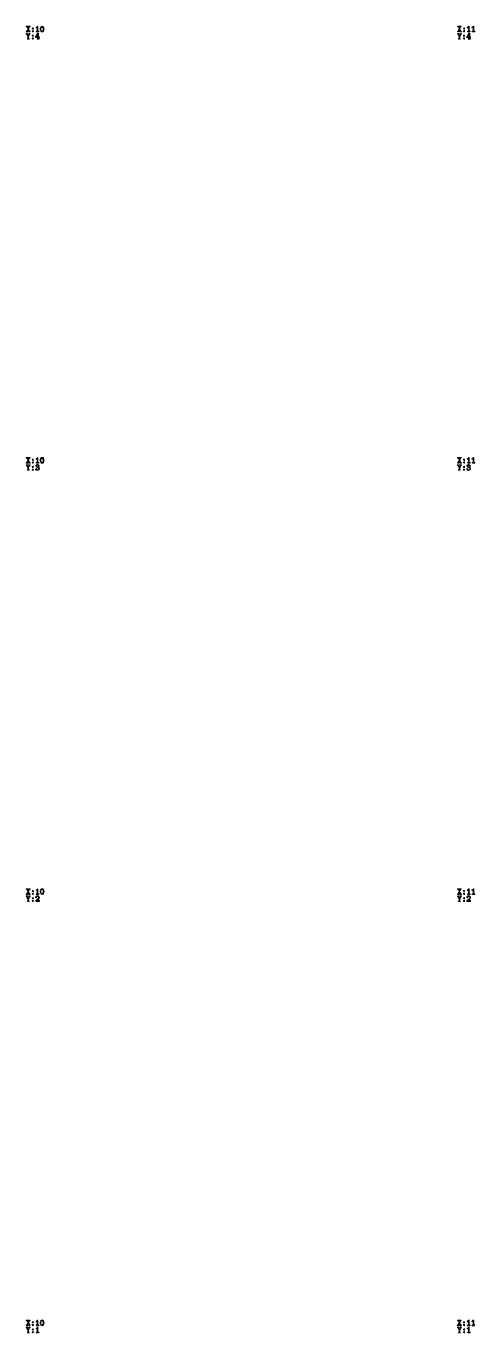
# Model space of a CAD drawing. Extents: x 3411 to 238236, y 6926 to 86361.
# Drawn here: x 169119 to 172239, y 6926 to 16016 of the extents above; entities that cross this region are included whole.
import ezdxf

# ---------------------------------------------------------------- set-up
doc = ezdxf.new("R2010")
doc.units = 13
doc.header["$MEASUREMENT"] = 0
doc.layers.add('L3D0 Base', color=3, linetype='Continuous')

msp = doc.modelspace()

# ---------------------------------------------------------------- linework, layer by layer
at = {"layer": 'L3D0 Base', "lineweight": 0}
for points in [[(169128.4, 16015), (169122.1, 16015), (169119.3, 16012.9), (169122.1, 16010.1), (169123.5, 16010.1), (169130.5, 15996.7), (169132.6, 15991.1), (169138.2, 15980.6), (169136.1, 15979.9), (169135.4, 15978.5), (169138.2, 15975.7), (169144.6, 15975.7), (169147.4, 15978.5), (169144.6, 15980.6), (169143.9, 15980.6), (169135.4, 15996.7), (169132.6, 16003.1), (169129.1, 16010.1), (169131.2, 16012.9)], [(169143.2, 16015), (169136.8, 16015), (169134, 16012.9), (169136.1, 16010.1), (169132.6, 16003.1), (169135.4, 15996.7), (169141.7, 16010.1), (169143.2, 16010.1), (169146, 16012.9)], [(169165.6, 16003.8), (169162.1, 16002.4), (169161.4, 15999.6), (169162.1, 15996), (169165.6, 15994.6), (169168.4, 15996), (169169.8, 15999.6), (169168.4, 16002.4)], [(169198.6, 16015.7), (169196.5, 16014.3), (169194.4, 16010.8), (169190.2, 16008), (169187.4, 16005.9), (169195.8, 16005.2), (169195.8, 15980.6), (169190.9, 15980.6), (169188.1, 15978.5), (169190.9, 15975.7), (169205.6, 15975.7), (169208.4, 15978.5), (169207.7, 15979.9), (169207, 15980.6), (169205.6, 15980.6), (169200.7, 15980.6), (169200.7, 16012.9)], [(169187.4, 16005.9), (169190.2, 16003.1), (169190.2, 16003.1), (169195.8, 16005.2)], [(169224.6, 16014.3), (169220.4, 16010.1), (169219, 16007.3), (169216.8, 16001.7), (169216.1, 15995.3), (169216.8, 15991.8), (169217.6, 15986.2), (169220.4, 15981.3), (169220.4, 15980.6), (169224.6, 15976.4), (169229.5, 15975), (169229.5, 15975), (169234.4, 15976.4), (169229.5, 15979.9), (169227.4, 15980.6), (169223.9, 15984.8), (169221.8, 15989.7), (169221.1, 15996), (169221.8, 16001.7), (169223.9, 16006.6), (169225.3, 16008.7), (169229.5, 16010.8)], [(169229.5, 16015.7), (169229.5, 16015.7), (169224.6, 16014.3), (169229.5, 16010.8), (169230.9, 16010.8), (169235.1, 16006.6), (169236.5, 16002.4), (169237.2, 15996), (169237.2, 15989.7), (169235.1, 15984.8), (169233.7, 15982), (169229.5, 15979.9), (169234.4, 15976.4), (169238.6, 15981.3), (169240, 15983.4), (169242.1, 15989), (169242.8, 15995.3), (169242.1, 15999.6), (169240.7, 16005.2), (169238.6, 16010.1), (169238.6, 16010.1), (169234.4, 16014.3)], [(172126.8, 16015), (172120.5, 16015), (172117.7, 16012.9), (172120.5, 16010.1), (172121.9, 16010.1), (172128.9, 15996.7), (172131, 15991.1), (172136.6, 15980.6), (172134.5, 15979.9), (172133.8, 15978.5), (172136.6, 15975.7), (172143, 15975.7), (172145.8, 15978.5), (172143, 15980.6), (172142.3, 15980.6), (172133.8, 15996.7), (172131, 16003.1), (172127.5, 16010.1), (172129.6, 16012.9)], [(172141.6, 16015), (172135.2, 16015), (172132.4, 16012.9), (172134.5, 16010.1), (172131, 16003.1), (172133.8, 15996.7), (172140.2, 16010.1), (172141.6, 16010.1), (172144.4, 16012.9)], [(172164, 16003.8), (172160.5, 16002.4), (172159.8, 15999.6), (172161.2, 15996), (172164, 15994.6), (172166.8, 15996), (172168.2, 15999.6), (172166.8, 16002.4)], [(172197, 16015.7), (172194.9, 16014.3), (172192.8, 16010.8), (172188.6, 16008), (172185.8, 16005.9), (172194.2, 16005.2), (172194.2, 15980.6), (172189.3, 15980.6), (172186.5, 15978.5), (172189.3, 15975.7), (172204, 15975.7), (172206.8, 15978.5), (172206.8, 15979.9), (172205.4, 15980.6), (172204, 15980.6), (172199.1, 15980.6), (172199.1, 16012.9)], [(172185.8, 16005.9), (172188.6, 16003.1), (172189.3, 16003.1), (172194.2, 16005.2)], [(172229.3, 16015.7), (172226.5, 16014.3), (172225.1, 16010.8), (172220.9, 16008), (172218.1, 16005.9), (172226.5, 16005.2), (172226.5, 15980.6), (172221.6, 15980.6), (172218.8, 15978.5), (172221.6, 15975.7), (172236.3, 15975.7), (172239.1, 15978.5), (172238.4, 15979.9), (172237.7, 15980.6), (172236.3, 15980.6), (172231.4, 15980.6), (172231.4, 16012.9)], [(172218.1, 16005.9), (172220.2, 16003.1), (172220.9, 16003.1), (172226.5, 16005.2)], [(169130.5, 15996.7), (169122.8, 15980.6), (169121.4, 15980.6), (169118.6, 15978.5), (169121.4, 15975.7), (169127.7, 15975.7), (169130.5, 15978.5), (169128.4, 15980.6), (169132.6, 15991.1)], [(169127, 15965.2), (169121.4, 15965.2), (169118.6, 15962.4), (169121.4, 15960.2), (169122.1, 15960.2), (169130.5, 15941.3), (169133.3, 15946.9), (169127.7, 15960.2), (169129.8, 15962.4)], [(169145.3, 15965.2), (169138.9, 15965.2), (169136.1, 15962.4), (169138.9, 15960.2), (169133.3, 15946.9), (169130.5, 15941.3), (169130.5, 15930.8), (169129.8, 15930.8), (169127, 15928), (169127.7, 15926.6), (169128.4, 15925.9), (169129.8, 15925.9), (169136.8, 15925.9), (169139.6, 15928), (169138.9, 15930.1), (169138.2, 15930.8), (169136.8, 15930.8), (169135.4, 15930.8), (169135.4, 15941.3), (169144.6, 15960.2), (169145.3, 15960.2), (169148.1, 15962.4)], [(169165.6, 15984.8), (169162.1, 15983.4), (169161.4, 15980.6), (169162.1, 15977.1), (169165.6, 15975.7), (169168.4, 15977.1), (169169.8, 15979.9), (169168.4, 15983.4)], [(169165.6, 15953.9), (169162.1, 15952.5), (169161.4, 15949.7), (169162.1, 15946.2), (169165.6, 15944.8), (169168.4, 15946.2), (169169.8, 15949), (169168.4, 15952.5)], [(169165.6, 15935), (169162.1, 15933.6), (169161.4, 15930.1), (169162.1, 15927.3), (169165.6, 15925.9), (169168.4, 15927.3), (169169.8, 15930.1), (169168.4, 15933.6)], [(169202.1, 15965.9), (169200, 15965.9), (169198.6, 15965.9), (169197.2, 15964.5), (169183.9, 15942), (169183.2, 15939.2), (169183.9, 15937.1), (169186, 15936.4), (169200.7, 15936.4), (169200.7, 15930.8), (169197.2, 15930.8), (169194.4, 15928), (169197.2, 15925.9), (169207.7, 15925.9), (169210.5, 15928), (169210.5, 15930.1), (169209.1, 15930.8), (169207.7, 15930.8), (169204.9, 15930.8), (169204.9, 15936.4), (169209.1, 15936.4), (169211.9, 15938.5), (169209.1, 15941.3), (169204.9, 15941.3), (169188.8, 15941.3), (169200, 15960.9), (169204.9, 15963.1), (169204.2, 15965.2)], [(169204.9, 15963.1), (169200, 15960.9), (169200, 15941.3), (169188.8, 15941.3), (169204.9, 15941.3)], [(172128.9, 15996.7), (172121.2, 15980.6), (172119.8, 15980.6), (172117, 15978.5), (172119.8, 15975.7), (172126.1, 15975.7), (172128.9, 15978.5), (172126.8, 15980.6), (172131, 15991.1)], [(172126.1, 15965.2), (172119.8, 15965.2), (172117, 15962.4), (172119.8, 15960.2), (172120.5, 15960.2), (172128.9, 15941.3), (172131.7, 15946.9), (172126.1, 15960.2), (172128.9, 15962.4)], [(172143.7, 15965.2), (172137.4, 15965.2), (172134.5, 15962.4), (172137.4, 15960.2), (172131.7, 15946.9), (172128.9, 15941.3), (172128.9, 15930.8), (172128.2, 15930.8), (172125.4, 15928), (172126.1, 15926.6), (172126.8, 15925.9), (172128.2, 15925.9), (172135.2, 15925.9), (172138.1, 15928), (172137.4, 15930.1), (172136.6, 15930.8), (172135.2, 15930.8), (172134.5, 15930.8), (172134.5, 15941.3), (172143, 15960.2), (172143.7, 15960.2), (172146.5, 15962.4)], [(172164, 15984.8), (172160.5, 15983.4), (172159.8, 15980.6), (172161.2, 15977.1), (172164, 15975.7), (172166.8, 15977.1), (172168.2, 15979.9), (172166.8, 15983.4)], [(172164, 15953.9), (172160.5, 15952.5), (172159.8, 15949.7), (172161.2, 15946.2), (172164, 15944.8), (172166.8, 15946.2), (172168.2, 15949), (172166.8, 15952.5)], [(172164, 15935), (172160.5, 15933.6), (172159.8, 15930.1), (172161.2, 15927.3), (172164, 15925.9), (172166.8, 15927.3), (172168.2, 15930.1), (172166.8, 15933.6)], [(172200.5, 15965.9), (172198.4, 15965.9), (172197, 15965.9), (172195.6, 15964.5), (172182.3, 15942), (172181.6, 15939.2), (172182.3, 15937.1), (172184.4, 15936.4), (172199.1, 15936.4), (172199.1, 15930.8), (172195.6, 15930.8), (172192.8, 15928), (172195.6, 15925.9), (172206.1, 15925.9), (172208.9, 15928), (172208.9, 15930.1), (172207.5, 15930.8), (172206.1, 15930.8), (172203.3, 15930.8), (172203.3, 15936.4), (172207.5, 15936.4), (172210.3, 15938.5), (172207.5, 15941.3), (172203.3, 15941.3), (172187.2, 15941.3), (172198.4, 15960.9), (172203.3, 15963.1), (172202.6, 15965.2)], [(172203.3, 15963.1), (172198.4, 15960.9), (172198.4, 15941.3), (172187.2, 15941.3), (172203.3, 15941.3)], [(169128.4, 13015.2), (169122.1, 13015.2), (169119.3, 13013.1), (169122.1, 13010.3), (169123.5, 13010.3), (169130.5, 12996.9), (169132.6, 12991.3), (169138.2, 12980.8), (169136.1, 12980.1), (169135.4, 12978.7), (169138.2, 12975.9), (169144.6, 12975.9), (169147.4, 12978.7), (169144.6, 12980.8), (169143.9, 12980.8), (169135.4, 12996.9), (169132.6, 13003.2), (169129.1, 13010.3), (169131.2, 13013.1)], [(169143.2, 13015.2), (169136.8, 13015.2), (169134, 13013.1), (169136.1, 13010.3), (169132.6, 13003.2), (169135.4, 12996.9), (169141.7, 13010.3), (169143.2, 13010.3), (169146, 13013.1)], [(169165.6, 13003.9), (169162.1, 13002.5), (169161.4, 12999.7), (169162.1, 12996.2), (169165.6, 12995.5), (169168.4, 12996.2), (169169.8, 12999.7), (169168.4, 13002.5)], [(169198.6, 13015.9), (169196.5, 13014.5), (169194.4, 13011), (169190.2, 13008.2), (169187.4, 13006.1), (169195.8, 13006.1), (169195.8, 12980.8), (169190.9, 12980.8), (169188.1, 12978.7), (169190.9, 12975.9), (169205.6, 12975.9), (169208.4, 12978.7), (169207.7, 12980.1), (169207, 12980.8), (169205.6, 12980.8), (169200.7, 12980.8), (169200.7, 13013.1)], [(169187.4, 13006.1), (169190.2, 13003.2), (169190.2, 13003.2), (169195.8, 13006.1)], [(169224.6, 13014.5), (169220.4, 13010.3), (169219, 13007.5), (169216.8, 13001.8), (169216.1, 12995.5), (169216.8, 12992), (169217.6, 12986.4), (169220.4, 12981.5), (169220.4, 12981.5), (169224.6, 12976.6), (169229.5, 12975.2), (169229.5, 12975.2), (169234.4, 12976.6), (169229.5, 12980.1), (169227.4, 12980.8), (169223.9, 12985), (169221.8, 12989.9), (169221.1, 12996.2), (169221.8, 13001.8), (169223.9, 13006.8), (169225.3, 13008.9), (169229.5, 13011)], [(169229.5, 13015.9), (169229.5, 13015.9), (169224.6, 13014.5), (169229.5, 13011), (169230.9, 13011), (169235.1, 13006.8), (169236.5, 13002.5), (169237.2, 12996.2), (169237.2, 12989.9), (169235.1, 12985), (169233.7, 12982.9), (169229.5, 12980.1), (169234.4, 12976.6), (169238.6, 12981.5), (169240, 12983.6), (169242.1, 12989.2), (169242.8, 12995.5), (169242.1, 12999.7), (169240.7, 13005.4), (169238.6, 13010.3), (169238.6, 13010.3), (169234.4, 13014.5)], [(172126.8, 13015.2), (172120.5, 13015.2), (172117.7, 13013.1), (172120.5, 13010.3), (172121.9, 13010.3), (172128.9, 12996.9), (172131, 12991.3), (172136.6, 12980.8), (172134.5, 12980.1), (172133.8, 12978.7), (172136.6, 12975.9), (172143, 12975.9), (172145.8, 12978.7), (172143, 12980.8), (172142.3, 12980.8), (172133.8, 12996.9), (172131, 13003.2), (172127.5, 13010.3), (172129.6, 13013.1)], [(172141.6, 13015.2), (172135.2, 13015.2), (172132.4, 13013.1), (172134.5, 13010.3), (172131, 13003.2), (172133.8, 12996.9), (172140.2, 13010.3), (172141.6, 13010.3), (172144.4, 13013.1)], [(172164, 13003.9), (172160.5, 13002.5), (172159.8, 12999.7), (172161.2, 12996.2), (172164, 12995.5), (172166.8, 12996.2), (172168.2, 12999.7), (172166.8, 13002.5)], [(172197, 13015.9), (172194.9, 13014.5), (172192.8, 13011), (172188.6, 13008.2), (172185.8, 13006.1), (172194.2, 13006.1), (172194.2, 12980.8), (172189.3, 12980.8), (172186.5, 12978.7), (172189.3, 12975.9), (172204, 12975.9), (172206.8, 12978.7), (172206.8, 12980.1), (172205.4, 12980.8), (172204, 12980.8), (172199.1, 12980.8), (172199.1, 13013.1)], [(172185.8, 13006.1), (172188.6, 13003.2), (172189.3, 13003.2), (172194.2, 13006.1)], [(172229.3, 13015.9), (172226.5, 13014.5), (172225.1, 13011), (172220.9, 13008.2), (172218.1, 13006.1), (172226.5, 13006.1), (172226.5, 12980.8), (172221.6, 12980.8), (172218.8, 12978.7), (172221.6, 12975.9), (172236.3, 12975.9), (172239.1, 12978.7), (172238.4, 12980.1), (172237.7, 12980.8), (172236.3, 12980.8), (172231.4, 12980.8), (172231.4, 13013.1)], [(172218.1, 13006.1), (172220.2, 13003.2), (172220.9, 13003.2), (172226.5, 13006.1)], [(169130.5, 12996.9), (169122.8, 12980.8), (169121.4, 12980.8), (169118.6, 12978.7), (169121.4, 12975.9), (169127.7, 12975.9), (169130.5, 12978.7), (169128.4, 12980.8), (169132.6, 12991.3)], [(169127, 12965.3), (169121.4, 12965.3), (169118.6, 12963.2), (169121.4, 12960.4), (169122.1, 12960.4), (169130.5, 12941.5), (169133.3, 12947.1), (169127.7, 12960.4), (169129.8, 12963.2)], [(169145.3, 12965.3), (169138.9, 12965.3), (169136.1, 12963.2), (169138.9, 12960.4), (169133.3, 12947.1), (169130.5, 12941.5), (169130.5, 12931), (169129.8, 12931), (169127, 12928.8), (169127.7, 12926.7), (169128.4, 12926), (169129.8, 12926), (169136.8, 12926), (169139.6, 12928.1), (169138.9, 12930.3), (169138.2, 12931), (169136.8, 12931), (169135.4, 12931), (169135.4, 12941.5), (169144.6, 12960.4), (169145.3, 12960.4), (169148.1, 12962.5)], [(169165.6, 12985), (169162.1, 12983.6), (169161.4, 12980.8), (169162.1, 12977.3), (169165.6, 12975.9), (169168.4, 12977.3), (169169.8, 12980.1), (169168.4, 12983.6)], [(169165.6, 12954.1), (169162.1, 12952.7), (169161.4, 12949.9), (169162.1, 12946.4), (169165.6, 12945), (169168.4, 12946.4), (169169.8, 12949.9), (169168.4, 12952.7)], [(169165.6, 12935.2), (169162.1, 12933.8), (169161.4, 12930.3), (169162.1, 12927.4), (169165.6, 12926), (169168.4, 12927.4), (169169.8, 12930.3), (169168.4, 12933.8)], [(169187.4, 12938.7), (169184.6, 12937.3), (169183.9, 12935.2), (169184.6, 12932.4), (169188.1, 12928.1), (169191.6, 12926), (169197.2, 12925.3), (169202.8, 12926), (169207, 12928.8), (169197.2, 12930.3), (169193, 12931), (169189.5, 12933.1), (169190.2, 12935.2), (169189.5, 12937.3)], [(169188.1, 12963.2), (169186, 12958.3), (169186.7, 12955.5), (169188.8, 12954.8), (169190.9, 12955.5), (169191.6, 12958.3), (169191.6, 12959.7), (169191.6, 12959.7), (169197.2, 12961.1)], [(169197.2, 12966), (169193.7, 12966), (169188.8, 12963.9), (169188.1, 12963.2), (169197.2, 12961.1), (169202.1, 12959.7), (169204.2, 12956.9), (169204.2, 12956.9), (169201.4, 12951.3), (169196.5, 12949.9), (169193, 12949.2), (169191.6, 12947.1), (169194.4, 12945), (169197.2, 12945), (169198.6, 12945), (169203.5, 12942.2), (169205.6, 12937.3), (169203.5, 12932.4), (169202.8, 12931.7), (169197.2, 12930.3), (169207, 12928.8), (169209.1, 12931.7), (169210.5, 12937.3), (169210.5, 12938), (169209.1, 12943.6), (169209.1, 12943.6), (169204.9, 12947.8), (169207.7, 12951.3), (169209.1, 12956.9), (169209.1, 12958.3), (169205.6, 12963.2), (169203.5, 12964.6)], [(172128.9, 12996.9), (172121.2, 12980.8), (172119.8, 12980.8), (172117, 12978.7), (172119.8, 12975.9), (172126.1, 12975.9), (172128.9, 12978.7), (172126.8, 12980.8), (172131, 12991.3)], [(172126.1, 12965.3), (172119.8, 12965.3), (172117, 12963.2), (172119.8, 12960.4), (172120.5, 12960.4), (172128.9, 12941.5), (172131.7, 12947.1), (172126.1, 12960.4), (172128.9, 12963.2)], [(172143.7, 12965.3), (172137.4, 12965.3), (172134.5, 12963.2), (172137.4, 12960.4), (172131.7, 12947.1), (172128.9, 12941.5), (172128.9, 12931), (172128.2, 12931), (172125.4, 12928.8), (172126.1, 12926.7), (172126.8, 12926), (172128.2, 12926), (172135.2, 12926), (172138.1, 12928.1), (172137.4, 12930.3), (172136.6, 12931), (172135.2, 12931), (172134.5, 12931), (172134.5, 12941.5), (172143, 12960.4), (172143.7, 12960.4), (172146.5, 12962.5)], [(172164, 12985), (172160.5, 12983.6), (172159.8, 12980.8), (172161.2, 12977.3), (172164, 12975.9), (172166.8, 12977.3), (172168.2, 12980.1), (172166.8, 12983.6)], [(172164, 12954.1), (172160.5, 12952.7), (172159.8, 12949.9), (172161.2, 12946.4), (172164, 12945), (172166.8, 12946.4), (172168.2, 12949.9), (172166.8, 12952.7)], [(172164, 12935.2), (172160.5, 12933.8), (172159.8, 12930.3), (172161.2, 12927.4), (172164, 12926), (172166.8, 12927.4), (172168.2, 12930.3), (172166.8, 12933.8)], [(172185.8, 12938.7), (172183, 12937.3), (172182.3, 12935.2), (172183, 12932.4), (172186.5, 12928.1), (172190, 12926), (172195.6, 12925.3), (172201.2, 12926), (172205.4, 12928.8), (172195.6, 12930.3), (172191.4, 12931), (172187.9, 12933.1), (172188.6, 12935.2), (172187.9, 12937.3)], [(172186.5, 12963.2), (172184.4, 12958.3), (172185.1, 12955.5), (172187.2, 12954.8), (172189.3, 12955.5), (172190, 12958.3), (172190, 12959.7), (172190.7, 12959.7), (172195.6, 12961.1)], [(172195.6, 12966), (172192.1, 12966), (172187.2, 12963.9), (172186.5, 12963.2), (172195.6, 12961.1), (172200.5, 12959.7), (172202.6, 12956.9), (172202.6, 12956.9), (172199.8, 12951.3), (172194.9, 12949.9), (172191.4, 12949.2), (172190, 12947.1), (172192.8, 12945), (172195.6, 12945), (172197, 12945), (172201.9, 12942.2), (172204, 12937.3), (172201.9, 12932.4), (172201.2, 12931.7), (172195.6, 12930.3), (172205.4, 12928.8), (172207.5, 12931.7), (172208.9, 12937.3), (172208.9, 12938), (172207.5, 12943.6), (172207.5, 12943.6), (172203.3, 12947.8), (172206.1, 12951.3), (172207.5, 12956.9), (172207.5, 12958.3), (172204, 12963.2), (172201.9, 12964.6)], [(169128.4, 10015.4), (169122.1, 10015.4), (169119.3, 10013.3), (169122.1, 10010.5), (169123.5, 10010.5), (169130.5, 9997.1), (169132.6, 9991.5), (169138.2, 9981), (169136.1, 9980.3), (169135.4, 9978.9), (169138.2, 9976.1), (169144.6, 9976.1), (169147.4, 9978.9), (169144.6, 9981), (169143.9, 9981), (169135.4, 9997.1), (169132.6, 10003.4), (169129.1, 10010.5), (169131.2, 10013.3)], [(169143.2, 10015.4), (169136.8, 10015.4), (169134, 10013.3), (169136.1, 10010.5), (169132.6, 10003.4), (169135.4, 9997.1), (169141.7, 10010.5), (169143.2, 10010.5), (169146, 10013.3)], [(169165.6, 10004.1), (169162.1, 10002.7), (169161.4, 9999.9), (169162.1, 9996.4), (169165.6, 9995.7), (169168.4, 9997.1), (169169.8, 9999.9), (169168.4, 10002.7)], [(169198.6, 10016.1), (169196.5, 10014.7), (169194.4, 10011.2), (169190.2, 10008.3), (169187.4, 10006.2), (169195.8, 10006.2), (169195.8, 9981), (169190.9, 9981), (169188.1, 9978.9), (169190.9, 9976.1), (169205.6, 9976.1), (169208.4, 9978.9), (169207.7, 9980.3), (169207, 9981), (169205.6, 9981), (169200.7, 9981), (169200.7, 10013.3)], [(169187.4, 10006.2), (169190.2, 10003.4), (169190.2, 10004.1), (169195.8, 10006.2)], [(169224.6, 10014.7), (169220.4, 10010.5), (169219, 10007.6), (169216.8, 10002), (169216.1, 9995.7), (169216.8, 9992.2), (169217.6, 9986.6), (169220.4, 9981.7), (169220.4, 9981.7), (169224.6, 9976.8), (169229.5, 9975.4), (169229.5, 9975.4), (169234.4, 9976.8), (169229.5, 9980.3), (169227.4, 9981), (169223.9, 9985.2), (169221.8, 9990.1), (169221.1, 9996.4), (169221.8, 10002), (169223.9, 10006.9), (169225.3, 10009), (169229.5, 10011.2)], [(169229.5, 10016.1), (169229.5, 10016.1), (169224.6, 10014.7), (169229.5, 10011.2), (169230.9, 10011.2), (169235.1, 10006.9), (169236.5, 10002.7), (169237.2, 9996.4), (169237.2, 9990.8), (169235.1, 9985.2), (169233.7, 9983.1), (169229.5, 9980.3), (169234.4, 9976.8), (169238.6, 9981.7), (169240, 9984.5), (169242.1, 9989.4), (169242.8, 9995.7), (169242.1, 9999.9), (169240.7, 10005.5), (169238.6, 10010.5), (169238.6, 10010.5), (169234.4, 10014.7)], [(172126.8, 10015.4), (172120.5, 10015.4), (172117.7, 10013.3), (172120.5, 10010.5), (172121.9, 10010.5), (172128.9, 9997.1), (172131, 9991.5), (172136.6, 9981), (172134.5, 9980.3), (172133.8, 9978.9), (172136.6, 9976.1), (172143, 9976.1), (172145.8, 9978.9), (172143, 9981), (172142.3, 9981), (172133.8, 9997.1), (172131, 10003.4), (172127.5, 10010.5), (172129.6, 10013.3)], [(172141.6, 10015.4), (172135.2, 10015.4), (172132.4, 10013.3), (172134.5, 10010.5), (172131, 10003.4), (172133.8, 9997.1), (172140.2, 10010.5), (172141.6, 10010.5), (172144.4, 10013.3)], [(172164, 10004.1), (172160.5, 10002.7), (172159.8, 9999.9), (172161.2, 9996.4), (172164, 9995.7), (172166.8, 9997.1), (172168.2, 9999.9), (172166.8, 10002.7)], [(172197, 10016.1), (172194.9, 10014.7), (172192.8, 10011.2), (172188.6, 10008.3), (172185.8, 10006.2), (172194.2, 10006.2), (172194.2, 9981), (172189.3, 9981), (172186.5, 9978.9), (172189.3, 9976.1), (172204, 9976.1), (172206.8, 9978.9), (172206.8, 9980.3), (172205.4, 9981), (172204, 9981), (172199.1, 9981), (172199.1, 10013.3)], [(172185.8, 10006.2), (172188.6, 10003.4), (172189.3, 10004.1), (172194.2, 10006.2)], [(172229.3, 10016.1), (172226.5, 10014.7), (172225.1, 10011.2), (172220.9, 10008.3), (172218.1, 10006.2), (172226.5, 10006.2), (172226.5, 9981), (172221.6, 9981), (172218.8, 9978.9), (172221.6, 9976.1), (172236.3, 9976.1), (172239.1, 9978.9), (172238.4, 9980.3), (172237.7, 9981), (172236.3, 9981), (172231.4, 9981), (172231.4, 10013.3)], [(172218.1, 10006.2), (172220.2, 10003.4), (172220.9, 10004.1), (172226.5, 10006.2)], [(169130.5, 9997.1), (169122.8, 9981), (169121.4, 9981), (169118.6, 9978.9), (169121.4, 9976.1), (169127.7, 9976.1), (169130.5, 9978.9), (169128.4, 9981), (169132.6, 9991.5)], [(169127, 9965.5), (169121.4, 9965.5), (169118.6, 9963.4), (169121.4, 9960.6), (169122.1, 9960.6), (169130.5, 9941.7), (169133.3, 9948), (169127.7, 9960.6), (169129.8, 9963.4)], [(169145.3, 9965.5), (169138.9, 9965.5), (169136.1, 9963.4), (169138.9, 9960.6), (169133.3, 9948), (169130.5, 9941.7), (169130.5, 9931.1), (169129.8, 9931.1), (169127, 9929), (169127.7, 9926.9), (169128.4, 9926.2), (169129.8, 9926.2), (169136.8, 9926.2), (169139.6, 9928.3), (169138.9, 9930.4), (169138.2, 9931.1), (169136.8, 9931.1), (169135.4, 9931.1), (169135.4, 9941.7), (169144.6, 9960.6), (169145.3, 9960.6), (169148.1, 9963.4)], [(169165.6, 9985.2), (169162.1, 9983.8), (169161.4, 9981), (169162.1, 9977.5), (169165.6, 9976.1), (169168.4, 9977.5), (169169.8, 9981), (169168.4, 9983.8)], [(169165.6, 9954.3), (169162.1, 9952.9), (169161.4, 9950.1), (169162.1, 9946.6), (169165.6, 9945.2), (169168.4, 9946.6), (169169.8, 9950.1), (169168.4, 9952.9)], [(169165.6, 9935.3), (169162.1, 9933.9), (169161.4, 9930.4), (169162.1, 9927.6), (169165.6, 9926.2), (169168.4, 9927.6), (169169.8, 9930.4), (169168.4, 9933.9)], [(169196.5, 9966.2), (169192.3, 9965.5), (169188.1, 9962.7), (169186, 9960.6), (169184.6, 9955), (169185.3, 9952.9), (169187.4, 9951.5), (169189.5, 9952.9), (169190.9, 9955), (169190.2, 9957.1), (169192.3, 9959.9), (169196.5, 9961.3), (169206.3, 9962.7), (169202.1, 9965.5)], [(169206.3, 9962.7), (169196.5, 9961.3), (169197.2, 9961.3), (169202.8, 9959.2), (169203.5, 9958.5), (169205.6, 9953.6), (169204.9, 9952.2), (169202.8, 9947.3), (169198.6, 9942.4), (169185.3, 9930.4), (169184.6, 9929), (169187.4, 9926.2), (169207.7, 9926.2), (169209.8, 9926.9), (169210.5, 9929), (169210.5, 9931.1), (169193, 9931.1), (169193.7, 9931.8), (169198.6, 9936.1), (169200, 9936.8), (169203.5, 9940.3), (169206.3, 9943.1), (169209.1, 9948.7), (169210.5, 9953.6), (169209.8, 9957.8)], [(169207.7, 9933.9), (169205.6, 9933.2), (169205.6, 9931.1), (169193, 9931.1), (169210.5, 9931.1), (169209.8, 9933.2)], [(172128.9, 9997.1), (172121.2, 9981), (172119.8, 9981), (172117, 9978.9), (172119.8, 9976.1), (172126.1, 9976.1), (172128.9, 9978.9), (172126.8, 9981), (172131, 9991.5)], [(172126.1, 9965.5), (172119.8, 9965.5), (172117, 9963.4), (172119.8, 9960.6), (172120.5, 9960.6), (172128.9, 9941.7), (172131.7, 9948), (172126.1, 9960.6), (172128.9, 9963.4)], [(172143.7, 9965.5), (172137.4, 9965.5), (172134.5, 9963.4), (172137.4, 9960.6), (172131.7, 9948), (172128.9, 9941.7), (172128.9, 9931.1), (172128.2, 9931.1), (172125.4, 9929), (172126.1, 9926.9), (172126.8, 9926.2), (172128.2, 9926.2), (172135.2, 9926.2), (172138.1, 9928.3), (172137.4, 9930.4), (172136.6, 9931.1), (172135.2, 9931.1), (172134.5, 9931.1), (172134.5, 9941.7), (172143, 9960.6), (172143.7, 9960.6), (172146.5, 9963.4)], [(172164, 9985.2), (172160.5, 9983.8), (172159.8, 9981), (172161.2, 9977.5), (172164, 9976.1), (172166.8, 9977.5), (172168.2, 9981), (172166.8, 9983.8)], [(172164, 9954.3), (172160.5, 9952.9), (172159.8, 9950.1), (172161.2, 9946.6), (172164, 9945.2), (172166.8, 9946.6), (172168.2, 9950.1), (172166.8, 9952.9)], [(172164, 9935.3), (172160.5, 9933.9), (172159.8, 9930.4), (172161.2, 9927.6), (172164, 9926.2), (172166.8, 9927.6), (172168.2, 9930.4), (172166.8, 9933.9)], [(172194.9, 9966.2), (172190.7, 9965.5), (172186.5, 9962.7), (172184.4, 9960.6), (172183, 9955), (172183.7, 9952.9), (172185.8, 9951.5), (172187.9, 9952.9), (172189.3, 9955), (172188.6, 9957.1), (172190.7, 9959.9), (172194.9, 9961.3), (172204.7, 9962.7), (172200.5, 9965.5)], [(172204.7, 9962.7), (172194.9, 9961.3), (172196.3, 9961.3), (172201.2, 9959.2), (172201.9, 9958.5), (172204, 9953.6), (172203.3, 9952.2), (172201.9, 9947.3), (172197, 9942.4), (172183.7, 9930.4), (172183, 9929), (172185.8, 9926.2), (172206.1, 9926.2), (172208.2, 9926.9), (172208.9, 9929), (172208.9, 9931.1), (172191.4, 9931.1), (172192.1, 9931.8), (172197, 9936.1), (172198.4, 9936.8), (172201.9, 9940.3), (172204.7, 9943.1), (172207.5, 9948.7), (172208.9, 9953.6), (172208.2, 9957.8)], [(172206.1, 9933.9), (172204, 9933.2), (172204, 9931.1), (172191.4, 9931.1), (172208.9, 9931.1), (172208.2, 9933.2)], [(169128.4, 7015.5), (169122.1, 7015.5), (169119.3, 7013.4), (169122.1, 7010.6), (169123.5, 7010.6), (169130.5, 6997.3), (169132.6, 6991.7), (169138.2, 6981.2), (169136.1, 6980.5), (169135.4, 6979.1), (169138.2, 6976.2), (169144.6, 6976.2), (169147.4, 6979.1), (169144.6, 6981.2), (169143.9, 6981.2), (169135.4, 6997.3), (169132.6, 7003.6), (169129.1, 7010.6), (169131.2, 7013.4)], [(169143.2, 7015.5), (169136.8, 7015.5), (169134, 7013.4), (169136.1, 7010.6), (169132.6, 7003.6), (169135.4, 6997.3), (169141.7, 7010.6), (169143.2, 7010.6), (169146, 7013.4)], [(169165.6, 7004.3), (169162.1, 7002.9), (169161.4, 7000.1), (169162.1, 6996.6), (169165.6, 6995.9), (169168.4, 6997.3), (169169.8, 7000.1), (169168.4, 7002.9)], [(169198.6, 7016.3), (169196.5, 7014.8), (169194.4, 7011.3), (169190.2, 7008.5), (169187.4, 7006.4), (169195.8, 7006.4), (169195.8, 6981.2), (169190.9, 6981.2), (169188.1, 6979.1), (169190.9, 6976.2), (169205.6, 6976.2), (169208.4, 6979.1), (169207.7, 6980.5), (169207, 6981.2), (169205.6, 6981.2), (169200.7, 6981.2), (169200.7, 7013.4)], [(169187.4, 7006.4), (169190.2, 7004.3), (169190.2, 7004.3), (169195.8, 7006.4)], [(169224.6, 7014.8), (169220.4, 7010.6), (169219, 7007.8), (169216.8, 7002.2), (169216.1, 6995.9), (169216.8, 6992.4), (169217.6, 6986.8), (169220.4, 6981.9), (169220.4, 6981.9), (169224.6, 6976.9), (169229.5, 6975.5), (169229.5, 6975.5), (169234.4, 6977.6), (169229.5, 6980.5), (169227.4, 6981.2), (169223.9, 6985.4), (169221.8, 6990.3), (169221.1, 6996.6), (169221.8, 7002.2), (169223.9, 7007.1), (169225.3, 7009.2), (169229.5, 7011.3)], [(169229.5, 7016.3), (169229.5, 7016.3), (169224.6, 7014.8), (169229.5, 7011.3), (169230.9, 7011.3), (169235.1, 7007.1), (169236.5, 7002.9), (169237.2, 6996.6), (169237.2, 6991), (169235.1, 6985.4), (169233.7, 6983.3), (169229.5, 6980.5), (169234.4, 6977.6), (169238.6, 6981.9), (169240, 6984.7), (169242.1, 6989.6), (169242.8, 6995.9), (169242.1, 7000.1), (169240.7, 7005.7), (169238.6, 7010.6), (169238.6, 7010.6), (169234.4, 7014.8)], [(172126.8, 7015.5), (172120.5, 7015.5), (172117.7, 7013.4), (172120.5, 7010.6), (172121.9, 7010.6), (172128.9, 6997.3), (172131, 6991.7), (172136.6, 6981.2), (172134.5, 6980.5), (172133.8, 6979.1), (172136.6, 6976.2), (172143, 6976.2), (172145.8, 6979.1), (172143, 6981.2), (172142.3, 6981.2), (172133.8, 6997.3), (172131, 7003.6), (172127.5, 7010.6), (172129.6, 7013.4)], [(172141.6, 7015.5), (172135.2, 7015.5), (172132.4, 7013.4), (172134.5, 7010.6), (172131, 7003.6), (172133.8, 6997.3), (172140.2, 7010.6), (172141.6, 7010.6), (172144.4, 7013.4)], [(172164, 7004.3), (172160.5, 7002.9), (172159.8, 7000.1), (172161.2, 6996.6), (172164, 6995.9), (172166.8, 6997.3), (172168.2, 7000.1), (172166.8, 7002.9)], [(172197, 7016.3), (172194.9, 7014.8), (172192.8, 7011.3), (172188.6, 7008.5), (172185.8, 7006.4), (172194.2, 7006.4), (172194.2, 6981.2), (172189.3, 6981.2), (172186.5, 6979.1), (172189.3, 6976.2), (172204, 6976.2), (172206.8, 6979.1), (172206.8, 6980.5), (172205.4, 6981.2), (172204, 6981.2), (172199.1, 6981.2), (172199.1, 7013.4)], [(172185.8, 7006.4), (172188.6, 7004.3), (172189.3, 7004.3), (172194.2, 7006.4)], [(172229.3, 7016.3), (172226.5, 7014.8), (172225.1, 7011.3), (172220.9, 7008.5), (172218.1, 7006.4), (172226.5, 7006.4), (172226.5, 6981.2), (172221.6, 6981.2), (172218.8, 6979.1), (172221.6, 6976.2), (172236.3, 6976.2), (172239.1, 6979.1), (172238.4, 6980.5), (172237.7, 6981.2), (172236.3, 6981.2), (172231.4, 6981.2), (172231.4, 7013.4)], [(172218.1, 7006.4), (172220.2, 7004.3), (172220.9, 7004.3), (172226.5, 7006.4)], [(169130.5, 6997.3), (169122.8, 6981.2), (169121.4, 6981.2), (169118.6, 6979.1), (169121.4, 6976.2), (169127.7, 6976.2), (169130.5, 6979.1), (169128.4, 6981.2), (169132.6, 6991.7)], [(169127, 6965.7), (169121.4, 6965.7), (169118.6, 6963.6), (169121.4, 6960.8), (169122.1, 6960.8), (169130.5, 6941.9), (169133.3, 6948.2), (169127.7, 6960.8), (169129.8, 6963.6)], [(169145.3, 6965.7), (169138.9, 6965.7), (169136.1, 6963.6), (169138.9, 6960.8), (169133.3, 6948.2), (169130.5, 6941.9), (169130.5, 6931.3), (169129.8, 6931.3), (169127, 6929.2), (169127.7, 6927.1), (169128.4, 6926.4), (169129.8, 6926.4), (169136.8, 6926.4), (169139.6, 6929.2), (169138.9, 6930.6), (169138.2, 6931.3), (169136.8, 6931.3), (169135.4, 6931.3), (169135.4, 6941.9), (169144.6, 6960.8), (169145.3, 6960.8), (169148.1, 6963.6)], [(169165.6, 6985.4), (169162.1, 6984), (169161.4, 6981.2), (169162.1, 6977.6), (169165.6, 6976.2), (169168.4, 6977.6), (169169.8, 6981.2), (169168.4, 6984)], [(169165.6, 6954.5), (169162.1, 6953.1), (169161.4, 6950.3), (169162.1, 6946.8), (169165.6, 6945.4), (169168.4, 6946.8), (169169.8, 6950.3), (169168.4, 6953.1)], [(169165.6, 6935.5), (169162.1, 6934.1), (169161.4, 6930.6), (169162.1, 6927.8), (169165.6, 6926.4), (169168.4, 6927.8), (169169.8, 6930.6), (169168.4, 6934.1)], [(169198.6, 6966.4), (169196.5, 6964.3), (169194.4, 6961.5), (169190.2, 6958.7), (169187.4, 6956.6), (169195.8, 6955.9), (169195.8, 6931.3), (169190.9, 6931.3), (169188.1, 6929.2), (169190.9, 6926.4), (169205.6, 6926.4), (169208.4, 6929.2), (169207.7, 6930.6), (169207, 6931.3), (169205.6, 6931.3), (169200.7, 6931.3), (169200.7, 6963.6)], [(169187.4, 6956.6), (169190.2, 6953.8), (169190.2, 6953.8), (169195.8, 6955.9)], [(172128.9, 6997.3), (172121.2, 6981.2), (172119.8, 6981.2), (172117, 6979.1), (172119.8, 6976.2), (172126.1, 6976.2), (172128.9, 6979.1), (172126.8, 6981.2), (172131, 6991.7)], [(172126.1, 6965.7), (172119.8, 6965.7), (172117, 6963.6), (172119.8, 6960.8), (172120.5, 6960.8), (172128.9, 6941.9), (172131.7, 6948.2), (172126.1, 6960.8), (172128.9, 6963.6)], [(172143.7, 6965.7), (172137.4, 6965.7), (172134.5, 6963.6), (172137.4, 6960.8), (172131.7, 6948.2), (172128.9, 6941.9), (172128.9, 6931.3), (172128.2, 6931.3), (172125.4, 6929.2), (172126.1, 6927.1), (172126.8, 6926.4), (172128.2, 6926.4), (172135.2, 6926.4), (172138.1, 6929.2), (172137.4, 6930.6), (172136.6, 6931.3), (172135.2, 6931.3), (172134.5, 6931.3), (172134.5, 6941.9), (172143, 6960.8), (172143.7, 6960.8), (172146.5, 6963.6)], [(172164, 6985.4), (172160.5, 6984), (172159.8, 6981.2), (172161.2, 6977.6), (172164, 6976.2), (172166.8, 6977.6), (172168.2, 6981.2), (172166.8, 6984)], [(172164, 6954.5), (172160.5, 6953.1), (172159.8, 6950.3), (172161.2, 6946.8), (172164, 6945.4), (172166.8, 6946.8), (172168.2, 6950.3), (172166.8, 6953.1)], [(172164, 6935.5), (172160.5, 6934.1), (172159.8, 6930.6), (172161.2, 6927.8), (172164, 6926.4), (172166.8, 6927.8), (172168.2, 6930.6), (172166.8, 6934.1)], [(172197, 6966.4), (172194.9, 6964.3), (172192.8, 6961.5), (172188.6, 6958.7), (172185.8, 6956.6), (172194.2, 6955.9), (172194.2, 6931.3), (172189.3, 6931.3), (172186.5, 6929.2), (172189.3, 6926.4), (172204, 6926.4), (172206.8, 6929.2), (172206.8, 6930.6), (172205.4, 6931.3), (172204, 6931.3), (172199.1, 6931.3), (172199.1, 6963.6)], [(172185.8, 6956.6), (172188.6, 6953.8), (172189.3, 6953.8), (172194.2, 6955.9)]]:
    msp.add_lwpolyline(points, close=True, dxfattribs=at)

doc.saveas('drawing.dxf')
